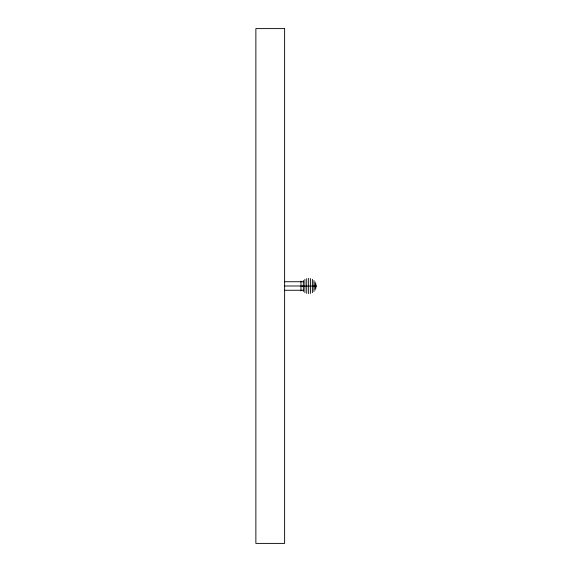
<?xml version="1.0" encoding="UTF-8"?>
<svg xmlns="http://www.w3.org/2000/svg" width="572" height="572" viewBox="0 0 572 572"><rect width="100%" height="100%" fill="white"/><g stroke="black" fill="none" stroke-linecap="round" stroke-linejoin="round"><path stroke-width="0.86" d="M315.88 286.064L302.166 286.122M284.384 281.739L303.417 281.739M284.384 286L303.417 286M284.384 290.261L303.417 290.261M316.13 285.592L316.13 286.408M315.88 283.719L315.88 288.281M315.129 281.967L315.129 290.033M313.942 280.466L313.942 291.534M312.391 279.315L312.391 292.685M310.582 278.585L310.582 293.415M308.651 278.342L308.651 293.658M306.714 278.585L306.714 293.415M304.905 279.315L304.905 292.685M303.353 280.466L303.353 291.534M300.965 281.074L300.965 290.926M284.62 28.6L255.87 28.6L255.87 543.4L284.62 543.4L284.62 28.6"/></g></svg>
